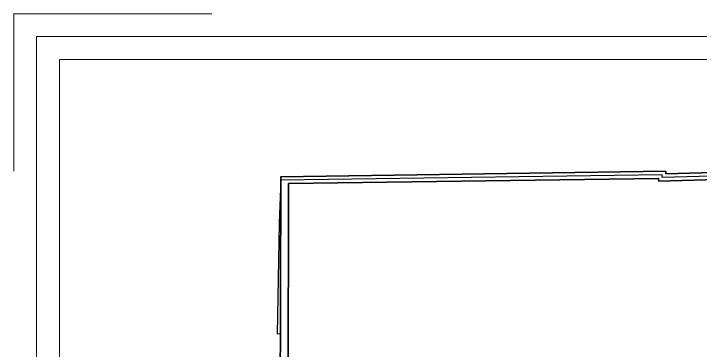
# Model space of a CAD drawing. Header units: millimetres. Extents: x 0 to 125073, y 0 to 71249.
# Drawn here: x 46992 to 72279, y 58859 to 71249 of the extents above; entities that cross this region are included whole.
import ezdxf

# ---------------------------------------------------------------- set-up
doc = ezdxf.new("R2010")
doc.units = ezdxf.units.MM
for name, color, linetype, lineweight in [('boundary', 20, 'Continuous', 25), ('DA_DRG BORDER', 54, 'Continuous', 18), ('DA_WALL', 7, 'Continuous', 35)]:
    doc.layers.add(name, color=color, linetype=linetype, lineweight=lineweight)

# ---------------------------------------------------------------- blocks, each defined once
blk = doc.blocks.new('Q34TQ34T4T444')
at = {"layer": 'boundary'}
for points in [[(-59122, 1779), (-59122, 1779), (-59183, 193), (-59252, -3875), (-59252, -3875), (-59252, -3875), (-59128, -3874), (-59238, -11284), (-59296, -21642), (-59296, -21642), (-59296, -21642), (-59325, -31184)], [(-13228, 2296), (-23009, 2281), (-26646, 2310), (-28539, 2354), (-39178, 2037), (-45073, 1879), (-45073, 1972), (-45073, 1972), (-59122, 1779)]]:
    blk.add_lwpolyline(points, dxfattribs=at)
at = {"layer": 'DA_WALL'}
blk.add_lwpolyline([(-59228, -36899), (-38705, -36919), (-28241, -36899), (-28281, -33161), (-28338, -18576), (-22719, -18398), (-18332, -18590), (-8845, -18639), (52, -18631), (42, 176), (-3076, 1038), (-7905, 2462), (-13229, 2426), (-23008, 2411), (-26644, 2440), (-28540, 2484), (-39182, 2167), (-44944, 2013), (-44944, 2104), (-59118, 1905), (-59228, -36899)], dxfattribs=at)
blk.add_lwpolyline([(-58840, 1653), (-58899, -36640), (-38705, -36659), (-28503, -36640), (-28541, -33163), (-28599, -18325), (-22718, -18138), (-18325, -18330), (-8845, -18379), (-268, -18371), (-263, -9728), (-297, 0), (-3147, 788), (-7942, 2202), (-13228, 2166), (-23009, 2151), (-26648, 2180), (-28539, 2224), (-39174, 1907), (-45202, 1746), (-45203, 1840)], close=True, dxfattribs=at)
blk = doc.blocks.new('FHSDFGHSDNH')
at = {"layer": 'DA_DRG BORDER'}
blk.add_lwpolyline([(-46758, 701523), (-54051, 701523), (-54051, 695725)], dxfattribs=at)
at = {"layer": 'DA_DRG BORDER', "ltscale": 2000}
for points in [[(-53208, 700680), (23187, 700680), (23187, 645912), (-53208, 645912)], [(-52365, 699837), (22344, 699837), (22344, 646755), (-52365, 646755)]]:
    blk.add_lwpolyline(points, close=True, dxfattribs=at)

msp = doc.modelspace()

# ---------------------------------------------------------------- block references
for name, p in [('FHSDFGHSDNH', (101042.82231, -630273.79667)), ('Q34TQ34T4T444', (115949.05898, 63344.49216))]:
    msp.add_blockref(name, p)

doc.saveas('drawing.dxf')
